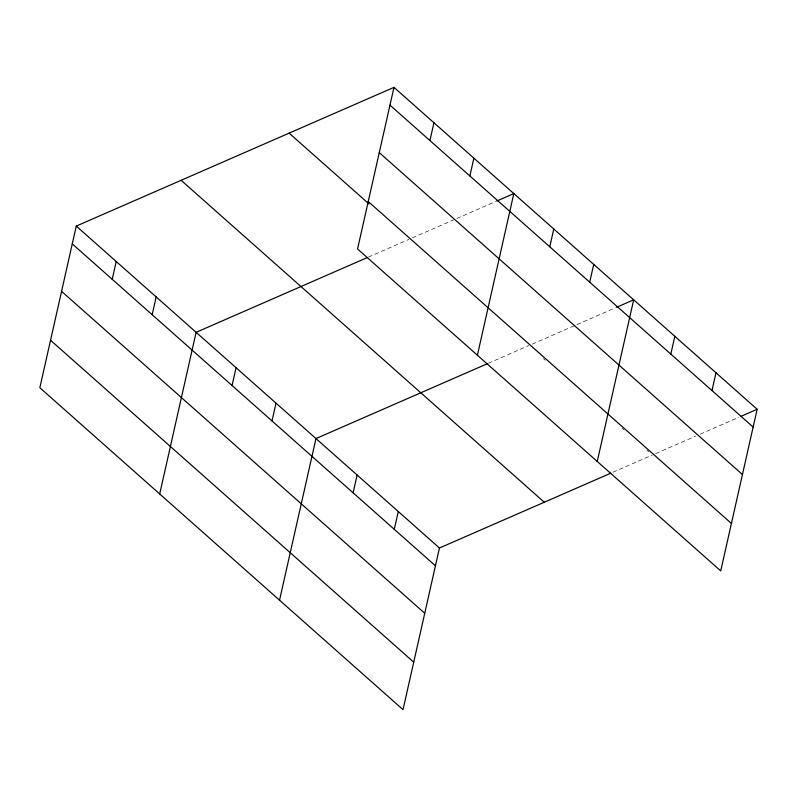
<?xml version="1.0" encoding="UTF-8"?>
<svg xmlns="http://www.w3.org/2000/svg" width="797" height="797" viewBox="0 0 797 797"><rect width="100%" height="100%" fill="white"/><g stroke="black" fill="none" stroke-linecap="round" stroke-linejoin="round"><path stroke-width="0.6" stroke-dasharray="3.98 2.99" d="M368.473 257.062L408.981 239.369M412.398 237.875L455.705 218.966M456.85 218.468L495.595 201.551M488.322 363.293L528.829 345.599M532.247 344.115L615.433 307.781M612.923 472.252L652.305 455.057M655.732 453.563L695.612 436.148M700.174 434.156L738.919 417.239M543.464 358.57L545.297 360.194M622.128 428.298L623.951 429.922M646.825 450.195L648.648 451.809"/><path stroke-width="1.2" d="M393.977 87.351L357.554 248.993L720.727 570.911L757.15 409.269L393.977 87.351L76.273 226.089L39.85 387.731L403.023 709.649L439.446 548.007L610.681 473.239M112.218 279.289L116.223 261.496M152.167 314.705L156.172 296.912M159.699 493.961L196.122 332.319L367.347 257.551M232.066 385.519L236.071 367.736M272.016 420.936L276.021 403.143M279.548 600.191L315.971 438.559L487.196 363.781M429.922 140.551L433.927 122.768M353.121 492.835L357.126 475.042M469.861 175.968L473.876 158.175M394.276 529.318L398.291 511.525M477.393 355.223L513.826 193.581L496.73 201.053M549.761 246.791L553.776 228.998M589.71 282.198L593.725 264.405M597.242 461.463L633.675 299.821L616.579 307.283M670.825 354.097L674.83 336.304M711.98 390.58L715.995 372.787M741.2 416.243L757.15 409.269M389.972 105.144L753.145 427.062M379.272 152.616L742.445 474.534M368.244 201.521L731.417 523.44M289.132 133.139L369.031 203.962M181.118 180.301L544.291 502.23M76.273 226.089L439.446 548.007M72.268 243.882L435.441 565.8M61.568 291.343L424.741 613.272M50.55 340.259L413.723 662.177"/></g></svg>
